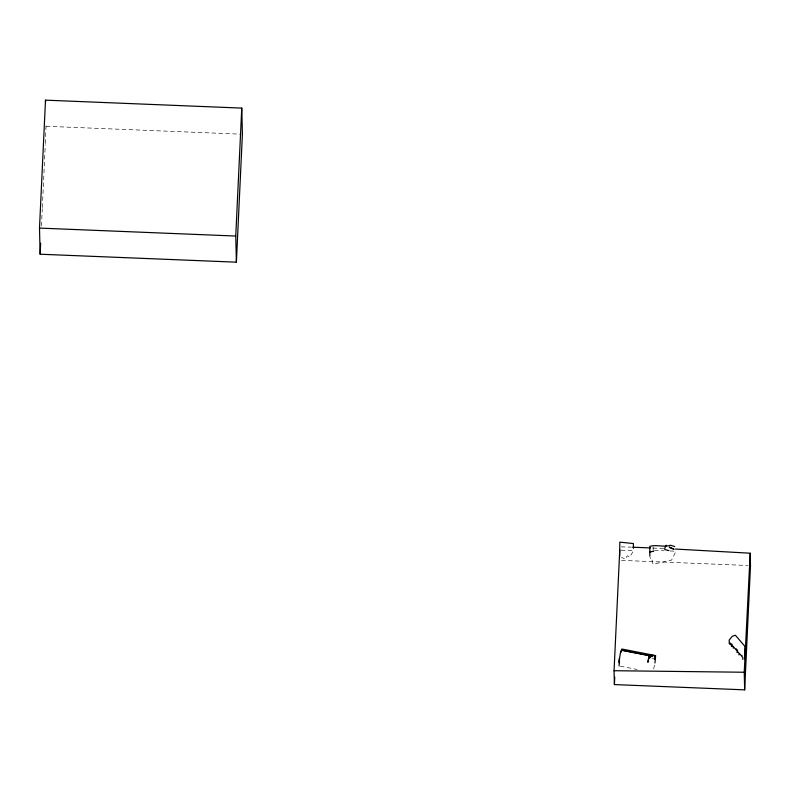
<?xml version="1.0" encoding="UTF-8"?>
<svg xmlns="http://www.w3.org/2000/svg" width="790" height="790" viewBox="0 0 790 790"><rect width="100%" height="100%" fill="white"/><g stroke="black" fill="none" stroke-linecap="round" stroke-linejoin="round"><path stroke-width="0.59" stroke-dasharray="3.95 2.96" d="M41.465 225.93L42.275 208.708M42.334 207.474L45.277 144.738M45.336 143.504L46.087 123.902M653.676 668.962L654.703 664.183M675.233 552.724L671.589 560.09L653.024 564.208L651.938 559.705L650.753 559.972L650.081 557.187M621.207 546.868L631.467 547.144M46.146 126.281L241.177 134.181M654.387 550.344L664.025 550.729M670.038 550.976L674.857 551.173M621.118 550.176L633.56 550.679L629.719 557.078L627.29 555.765L625.196 559.251L621.533 557.256M621.463 560.367L748.041 565.492M663.768 548.566L651.75 548.013M620.298 666.187L637.204 669.486M651.928 658.011L653.853 658.969M653.103 546.838L653.192 550.294"/><path stroke-width="1.19" d="M649.992 552.032L653.587 551.232L652.975 551.45M39.5 228.093L45.504 100.152L241.76 108.102L242.402 134.231L236.388 262.171L40.142 254.222L39.5 228.093L235.756 236.042L236.388 262.171M40.142 254.222L40.655 243.152M235.756 236.042L241.76 108.102M619.755 549.899L614.057 670.71L614.403 684.575L744.664 689.848L750.5 565.591L750.194 553.207L675.42 549.05M614.403 684.575L614.748 677.188M744.664 689.848L744.239 672.25L750.194 553.207M745.296 646.812L744.98 658.712L745.296 646.812L735.391 635.239L732.251 636.276L729.18 640.078L729.269 643.544L729.92 644.304L730.543 643.83M650.93 551.45L649.745 551.706L649.864 556.259M619.005 662.148L620.367 653.241L621.839 649.024L655.641 655.601L654.959 662.988M648.264 659.917L647.889 662.316L649.439 654.752L654.11 655.7L654.742 656.312L654.811 659.443M667.817 550.324L664.825 549.633L664.745 548.25L666.266 545.169M648.422 659.324L649.4 654.782M620.673 652.589L621.444 650.871M648.452 658.712L649.064 656.865M669.347 547.49L674.058 549.287L669.337 546.996M650.881 655.463L650.575 656.549M731.846 646.556L732.458 646.072M742.008 655.335L741.395 655.809L742.798 657.458L742.847 659.413M614.057 670.71L744.239 672.25M632.602 547.174L650.545 547.954M621.424 650.052L650.14 655.641M650.812 655.72L651.76 655.641M621.424 650.279L649.745 655.799M668.162 550.403L668.933 550.581M674.739 546.562L670.522 545.238C663.758 547.608 656.49 544.261 649.726 546.423L649.834 551.035M737.663 650.476L736.26 648.827L735.638 649.311L737.05 650.95L737.09 652.678M739.48 653.567L740.882 655.206M733.722 647.069L735.125 648.708M737.564 651.553L738.966 653.192L739.006 654.93M729.891 642.803L731.293 644.452L731.333 645.953M731.807 645.055L733.209 646.694L733.248 648.195M731.905 643.969L731.945 645.47M633.501 548.3L633.383 543.54L619.785 542.147L619.696 556.259M619.469 663.156L619.409 658.435L619.093 665.96M45.504 100.152L45.563 102.532M650.348 655.424L649.884 657.912L650.348 655.73L652.639 656.174L650.348 655.424"/></g></svg>
